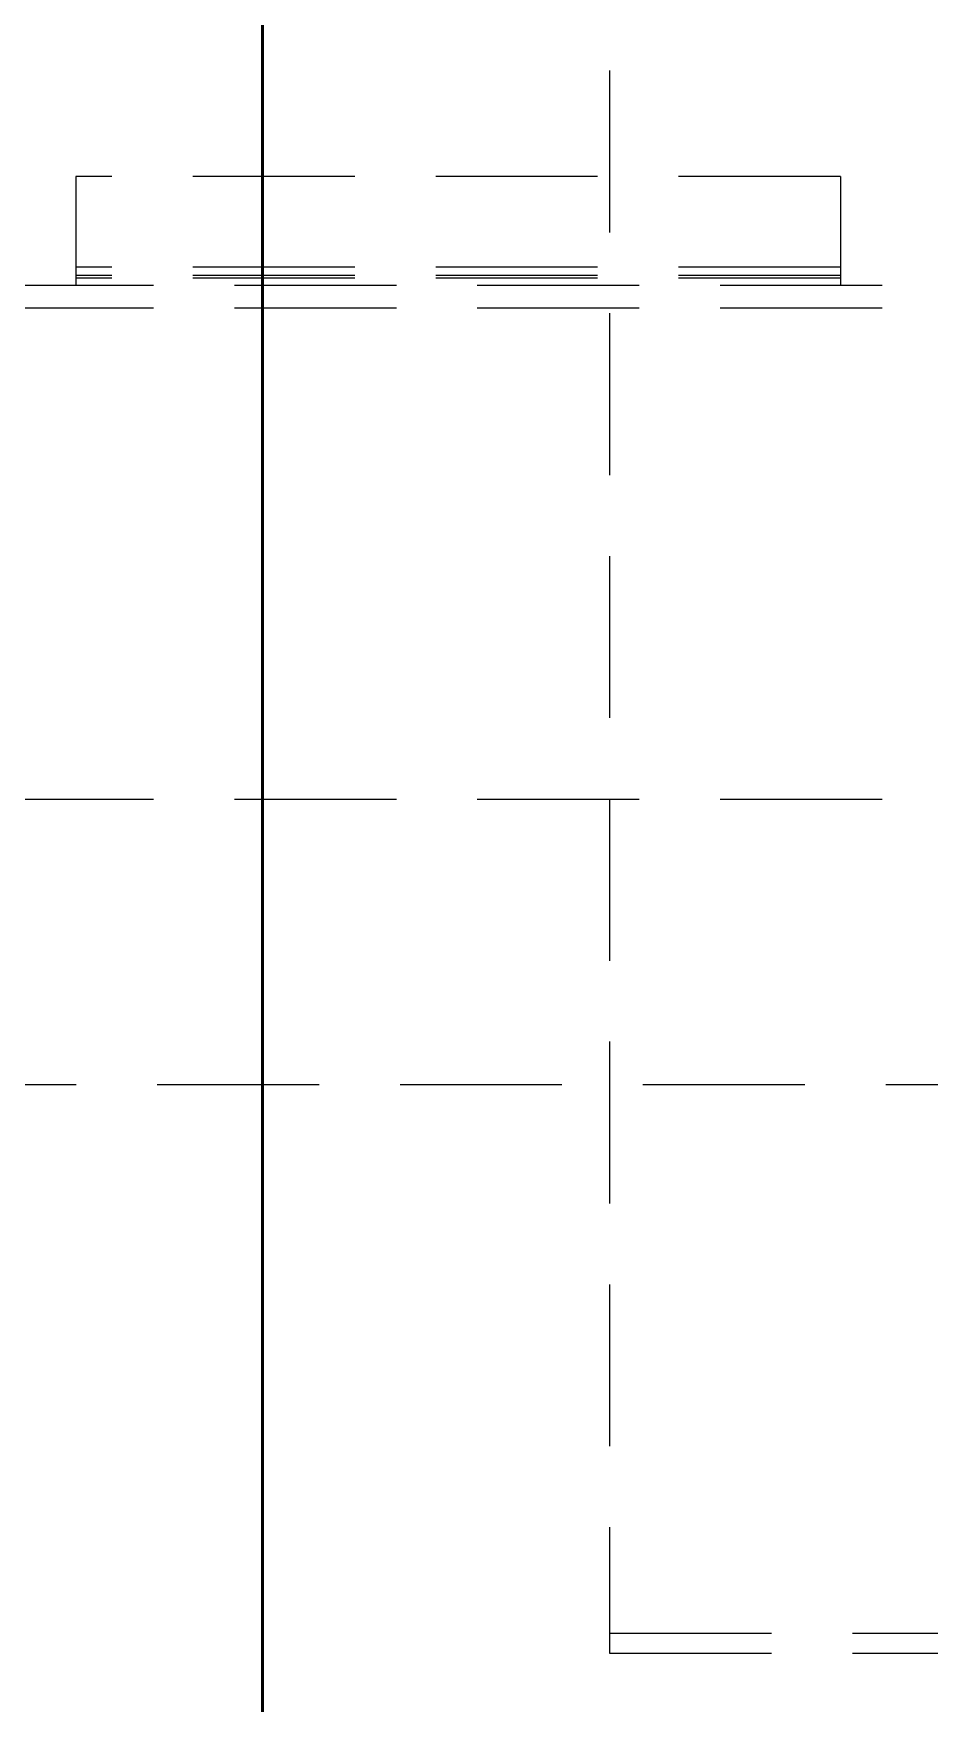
# Model space of a CAD drawing. Extents: x -891 to 6596, y -1 to 298.
# Drawn here: x -323.08 to -320.32, y 167.23 to 172.39 of the extents above; entities that cross this region are included whole.
import ezdxf

# ---------------------------------------------------------------- set-up
doc = ezdxf.new("R2010")
doc.units = 0
doc.header["$MEASUREMENT"] = 0
doc.linetypes.add('DASHED', pattern=[0.75, 0.5, -0.25])
doc.layers.add('AM_0', color=7, linetype='Continuous', lineweight=50)
doc.layers.add('AM_9', color=6, linetype='DASHED', lineweight=25)

msp = doc.modelspace()

# ---------------------------------------------------------------- linework, layer by layer
at = {"layer": 'AM_0'}
msp.add_line((-322.3762, 180.0839), (-322.3762, 164.9585), dxfattribs=at)
at = {"layer": 'AM_9'}
for p, q in [((-321.3038, 174.5233), (-321.3038, 167.3835)), ((-320.5908, 171.9465), (-322.9524, 171.9465)), ((-322.9524, 171.9465), (-322.9524, 171.6094)), ((-320.5908, 171.9455), (-322.9524, 171.9455)), ((-320.5908, 171.9465), (-320.5908, 171.6094)), ((-320.5908, 171.666), (-322.9524, 171.666)), ((-320.5908, 171.6398), (-322.9524, 171.6398)), ((-320.5908, 171.6316), (-322.9524, 171.6316)), ((-318.9624, 171.6094), (-324.4288, 171.6094)), ((-318.9624, 171.5395), (-324.4288, 171.5395)), ((-318.9624, 170.0211), (-324.201, 170.0211)), ((-324.201, 169.1404), (-318.9624, 169.1404)), ((-321.3038, 167.4458), (-318.9624, 167.4458)), ((-321.3038, 167.3835), (-318.9624, 167.3835))]:
    msp.add_line(p, q, dxfattribs=at)

doc.saveas('drawing.dxf')
